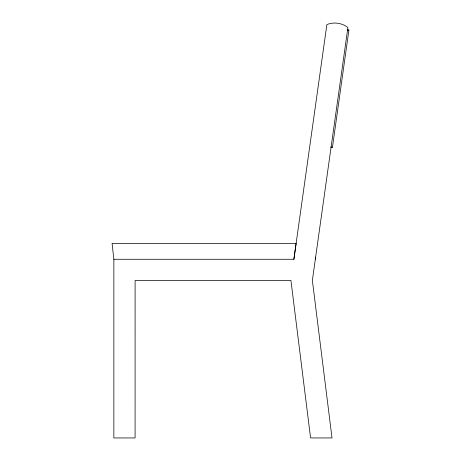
<?xml version="1.0" encoding="UTF-8"?>
<svg xmlns="http://www.w3.org/2000/svg" width="461" height="461" viewBox="0 0 461 461"><rect width="100%" height="100%" fill="white"/><g stroke="black" fill="none" stroke-linecap="round" stroke-linejoin="round"><path stroke-width="0.69" d="M331.096 147.278L332.444 147.278L348.914 30.074L347.162 29.827M293.888 259.272L296.129 243.35L112.086 243.35L113.855 259.272L113.855 437.95L135.085 437.95L135.108 280.507L290.926 280.392L310.581 437.95L332.018 437.95L312.362 280.392L347.899 27.527A21.315 21.315 0 0 0 326.878 24.571L293.888 259.272L113.855 259.272M347.565 30.074L348.914 30.074M330.693 147.03L332.444 147.278M315.33 257.134L315.33 259.272"/></g></svg>
